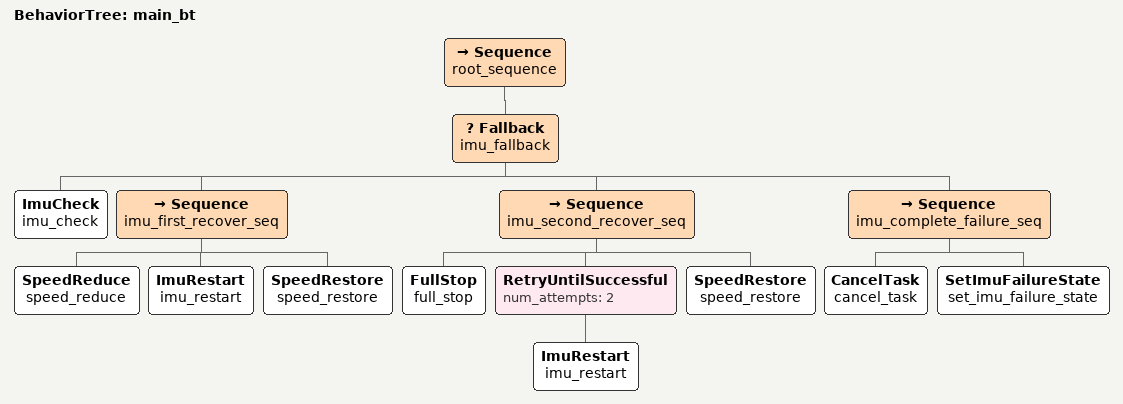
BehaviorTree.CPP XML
<?xml version="1.0"?>
<root BTCPP_format="4" >
    <BehaviorTree ID="main_bt">
        <Sequence name="root_sequence">
            <Fallback name="imu_fallback">
                <ImuCheck name="imu_check"/>
                <Sequence name="imu_first_recover_seq">
                    <SpeedReduce name="speed_reduce"/>
                    <ImuRestart name="imu_restart"/>
                    <SpeedRestore name="speed_restore"/>
                </Sequence>
                <Sequence name="imu_second_recover_seq">
                    <FullStop name="full_stop"/>
                    <RetryUntilSuccessful num_attempts="2">
                        <ImuRestart name="imu_restart"/>
                    </RetryUntilSuccessful>
                    <SpeedRestore name="speed_restore"/>
                </Sequence>
                <Sequence name="imu_complete_failure_seq">
                    <CancelTask name="cancel_task"/>
                    <SetImuFailureState name="set_imu_failure_state"/>
                </Sequence>
            </Fallback>
        </Sequence>
    </BehaviorTree>

    <!-- the BT executor don't require this, but Groot does -->
    <TreeNodeModel>
        <Condition ID="ImuCheck"/>
        <Action ID="ImuRestart"/>
        <Action ID="SetImuFailureState"/>

        <Action ID="SpeedReduce"/>
        <Action ID="SpeedRestore"/>
        <Action ID="FullStop"/>

        <Action ID="CancelTask"/>
    </TreeNodeModel>
</root>
